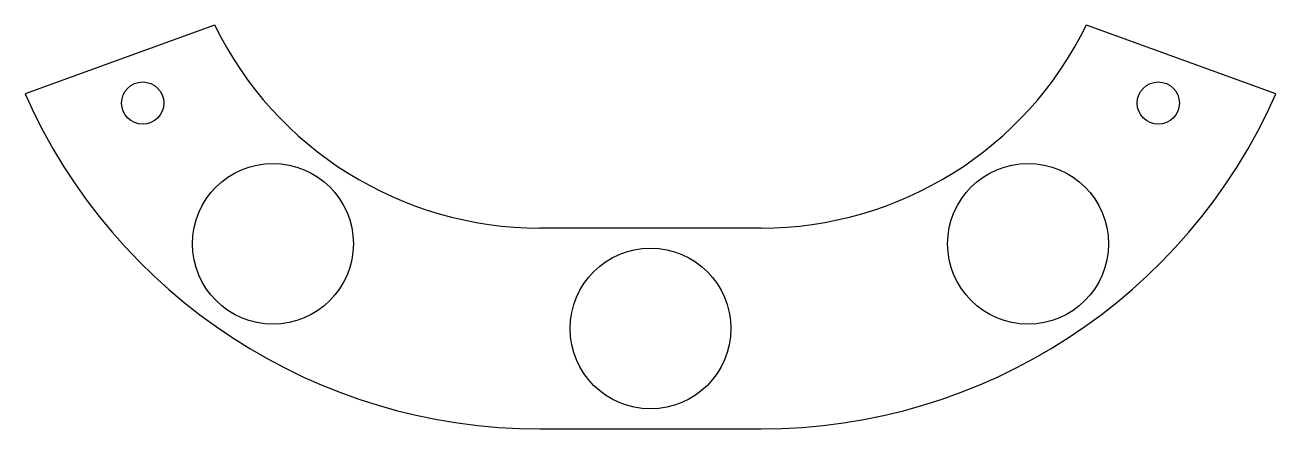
# Model space of a CAD drawing. Header units: millimetres. Extents: x -33.2 to 29, y -2.4 to 17.7.
import ezdxf

# ---------------------------------------------------------------- set-up
doc = ezdxf.new("R2010")
doc.units = ezdxf.units.MM
doc.header["$LTSCALE"] = 16.335
doc.layers.add('3_ALL_AXES', color=7, linetype='CONTINUOUS')
doc.layers.add('5_ALL_CURVES', color=7, linetype='CONTINUOUS')

msp = doc.modelspace()

# ---------------------------------------------------------------- linework, layer by layer
at = {"layer": '3_ALL_AXES', "color": 7, "linetype": 'Continuous'}
for p, q in [((-23.753, 17.704), (-33.183, 14.272)), ((29.034, 14.272), (19.604, 17.704)), ((3.426, 7.595), (-7.574, 7.595)), ((-7.574, -2.405), (3.426, -2.405))]:
    msp.add_line(p, q, dxfattribs=at)
for centre in [(-27.33, 13.817), (23.182, 13.817)]:
    msp.add_circle(centre, 1.05, dxfattribs=at)
for centre, radius, start, end in [((-7.574, 25.595), 18, 205.99871, 270), ((3.426, 25.595), 18, 270, 334.00129), ((-7.574, 25.595), 28, 203.85218, 270), ((3.426, 25.595), 28, 270, 336.14782)]:
    msp.add_arc(centre, radius, start, end, dxfattribs=at)
at = {"layer": '5_ALL_CURVES', "color": 4, "linetype": 'Continuous'}
for centre in [(-20.854, 6.815), (16.705, 6.815), (-2.074, 2.595)]:
    msp.add_circle(centre, 4, dxfattribs=at)

doc.saveas('drawing.dxf')
